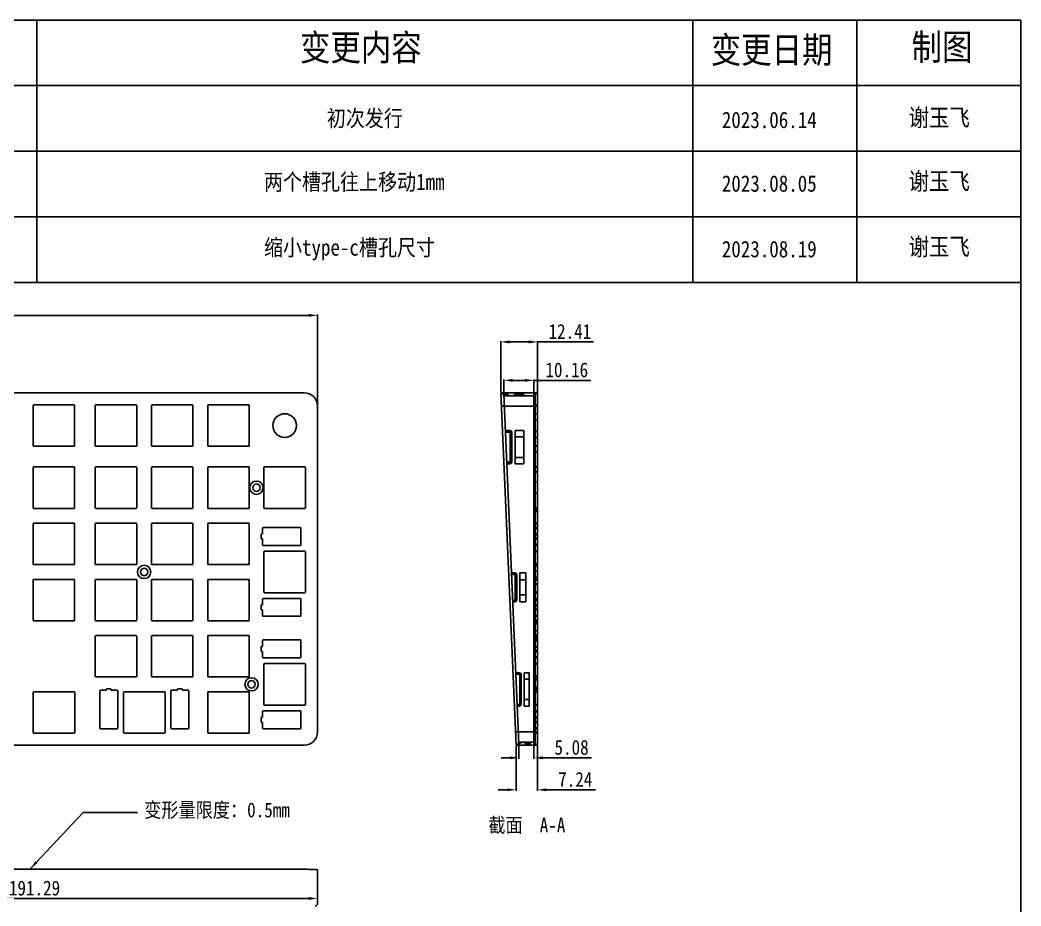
# Model space of a CAD drawing. Header units: millimetres. Extents: x 217 to 1040, y -1066 to -424.
# Drawn here: x 701.9 to 1040.2, y -761.1 to -461.5 of the extents above; entities that cross this region are included whole.
import ezdxf

# ---------------------------------------------------------------- set-up
doc = ezdxf.new("R2010")
doc.units = ezdxf.units.MM
doc.header["$PDMODE"] = 3
doc.header["$PDSIZE"] = 8
doc.layers.get('0').update_dxf_attribs({"linetype": 'CONTINUOUS'})
doc.layers.get('Defpoints').update_dxf_attribs({"linetype": 'CONTINUOUS'})
for name, color, linetype in [('产品图形', 7, 'CONTINUOUS'), ('图框', 7, 'CONTINUOUS'), ('标注尺寸', 2, 'CONTINUOUS')]:
    doc.layers.add(name, color=color, linetype=linetype)
doc.styles.get("Standard").update_dxf_attribs({"font": '', "width": 0.85, "height": 5})
doc.styles.get('Standard').set_extended_font_data('SimSun')
doc.dimstyles.get("Standard").update_dxf_attribs({"dimtxt": 5, "dimasz": 3, "dimexe": 0.3, "dimexo": 0.3, "dimgap": 1, "dimtad": 1, "dimzin": 1, "dimdsep": 46, "dimtxsty": 'Standard', "dimcen": 0.09, "dimclrd": 3, "dimclre": 3, "dimclrt": 3, "dimadec": 0, "dimazin": 2, "dimtp": 0.01, "dimtm": 0.01, "dimtfac": 1, "dimtofl": 0, "dimtmove": 0, "dimatfit": 3, "dimfxl": 0, "dimtolj": 1, "dimarcsym": 0})

# ---------------------------------------------------------------- blocks, each defined once
blk = doc.blocks.new('*D36')
at = {"layer": 'Defpoints', "color": 0}
for p in [(802.46, -561.35), (415.25, -592.02), (802.46, -592.02)]:
    blk.add_point(p, dxfattribs=at)
at = {"layer": '标注尺寸', "color": 3, "lineweight": -2}
for p, q in [((415.25, -591.72), (415.25, -561.05)), ((418.25, -561.35), (799.46, -561.35)), ((802.46, -591.72), (802.46, -561.05))]:
    blk.add_line(p, q, dxfattribs=at)
at = {"layer": '标注尺寸', "color": 3}
for points in [[(418.25, -560.85), (418.25, -561.85), (415.25, -561.35)], [(799.46, -560.85), (799.46, -561.85), (802.46, -561.35)]]:
    blk.add_solid(points, dxfattribs=at)
at = {"layer": '标注尺寸', "color": 3, "insert": (608.86, -556.34), "char_height": 5, "attachment_point": 5}
blk.add_mtext('\\A1;387.21{\\H0.7x;\\S+0.05^ -0.1;}', dxfattribs=at)
blk = doc.blocks.new('*D37')
at = {"layer": 'Defpoints', "color": 0}
for p in [(875.6, -583.32), (865.44, -588.52), (875.6, -588.52)]:
    blk.add_point(p, dxfattribs=at)
at = {"layer": '标注尺寸', "color": 3, "lineweight": -2}
for p, q in [((865.44, -588.22), (865.44, -583.02)), ((868.44, -583.32), (872.6, -583.32)), ((875.6, -588.22), (875.6, -583.02)), ((875.6, -583.32), (894.8, -583.32))]:
    blk.add_line(p, q, dxfattribs=at)
at = {"layer": '标注尺寸', "color": 3}
for points in [[(868.44, -582.82), (868.44, -583.82), (865.44, -583.32)], [(872.6, -582.82), (872.6, -583.82), (875.6, -583.32)]]:
    blk.add_solid(points, dxfattribs=at)
at = {"layer": '标注尺寸', "color": 3, "insert": (886.7, -579.82), "char_height": 5, "attachment_point": 5}
blk.add_mtext('\\A1;10.16', dxfattribs=at)
blk = doc.blocks.new('*D38')
at = {"layer": 'Defpoints', "color": 0}
for p in [(864.4, -570.33), (864.4, -587.52), (876.8, -588.32)]:
    blk.add_point(p, dxfattribs=at)
at = {"layer": '标注尺寸', "color": 3, "lineweight": -2}
for p, q in [((864.4, -587.22), (864.4, -570.03)), ((867.4, -570.33), (873.8, -570.33)), ((876.8, -588.02), (876.8, -570.03)), ((876.8, -570.33), (895.69, -570.33))]:
    blk.add_line(p, q, dxfattribs=at)
at = {"layer": '标注尺寸', "color": 3}
for points in [[(867.4, -569.83), (867.4, -570.83), (864.4, -570.33)], [(873.8, -569.83), (873.8, -570.83), (876.8, -570.33)]]:
    blk.add_solid(points, dxfattribs=at)
at = {"layer": '标注尺寸', "color": 3, "insert": (887.75, -566.83), "char_height": 5, "attachment_point": 5}
blk.add_mtext('\\A1;12.41', dxfattribs=at)
blk = doc.blocks.new('*D39')
at = {"layer": 'Defpoints', "color": 0}
for p in [(870.52, -705.72), (875.6, -705.72), (875.6, -710.96)]:
    blk.add_point(p, dxfattribs=at)
at = {"layer": '标注尺寸', "color": 3, "lineweight": -2}
for p, q in [((870.52, -706.02), (870.52, -711.26)), ((875.6, -706.02), (875.6, -711.26)), ((867.52, -710.96), (864.52, -710.96)), ((878.6, -710.96), (895.05, -710.96))]:
    blk.add_line(p, q, dxfattribs=at)
at = {"layer": '标注尺寸', "color": 3}
for points in [[(867.52, -710.46), (867.52, -711.46), (870.52, -710.96)], [(878.6, -710.46), (878.6, -711.46), (875.6, -710.96)]]:
    blk.add_solid(points, dxfattribs=at)
at = {"layer": '标注尺寸', "color": 3, "insert": (888.32, -707.46), "char_height": 5, "attachment_point": 5}
blk.add_mtext('\\A1;5.08', dxfattribs=at)
blk = doc.blocks.new('*D40')
at = {"layer": 'Defpoints', "color": 0}
for p in [(869.56, -706.72), (876.8, -705.92), (876.8, -721.77)]:
    blk.add_point(p, dxfattribs=at)
at = {"layer": '标注尺寸', "color": 3, "lineweight": -2}
for p, q in [((876.8, -706.22), (876.8, -722.07)), ((869.56, -707.02), (869.56, -722.07)), ((866.56, -721.77), (863.56, -721.77)), ((879.8, -721.77), (896.37, -721.77))]:
    blk.add_line(p, q, dxfattribs=at)
at = {"layer": '标注尺寸', "color": 3}
for points in [[(866.56, -721.27), (866.56, -722.27), (869.56, -721.77)], [(879.8, -721.27), (879.8, -722.27), (876.8, -721.77)]]:
    blk.add_solid(points, dxfattribs=at)
at = {"layer": '标注尺寸', "color": 3, "insert": (889.58, -718.27), "char_height": 5, "attachment_point": 5}
blk.add_mtext('\\A1;7.24', dxfattribs=at)
blk = doc.blocks.new('*D84')
at = {"layer": 'Defpoints', "color": 0}
for p in [(611.17, -755.79), (802.46, -754.56), (802.46, -758.53)]:
    blk.add_point(p, dxfattribs=at)
at = {"layer": '标注尺寸', "color": 3, "lineweight": -2}
for p, q in [((611.17, -756.09), (611.17, -758.83)), ((802.46, -754.86), (802.46, -758.83)), ((614.17, -758.53), (799.46, -758.53))]:
    blk.add_line(p, q, dxfattribs=at)
at = {"layer": '标注尺寸', "color": 3}
for points in [[(614.17, -758.03), (614.17, -759.03), (611.17, -758.53)], [(799.46, -758.03), (799.46, -759.03), (802.46, -758.53)]]:
    blk.add_solid(points, dxfattribs=at)
at = {"layer": '标注尺寸', "color": 3, "insert": (706.82, -755.03), "char_height": 5, "attachment_point": 5}
blk.add_mtext('\\A1;191.29', dxfattribs=at)

msp = doc.modelspace()

# ---------------------------------------------------------------- hatches: boundary and pattern name
at = {"linetype": 'Continuous'}
h = msp.add_hatch(dxfattribs=at)
h.set_pattern_fill('XSEC0001', color=2, scale=7.132961, angle=45, style=0, pattern_type=0)
h.set_pattern_definition([(45, (121.258, -1100.338), (-5.043765, 5.043765), [])])
edge = h.paths.add_edge_path()
edge.add_line((876.803, -705.918), (876.803, -702.619))
edge.add_arc((876.003, -705.918), 0.8, 270, 360)
edge.add_line((869.562, -706.718), (876.003, -706.718))
edge.add_line((869.545, -706.318), (869.562, -706.718))
edge.add_line((870.546, -706.318), (869.545, -706.318))
edge.add_line((870.52, -705.718), (870.546, -706.318))
edge.add_line((870.52, -705.718), (875.603, -705.718))
edge.add_line((875.603, -705.718), (875.603, -702.619))
edge.add_line((875.603, -702.619), (876.803, -702.619))
edge = h.paths.add_edge_path()
edge.add_line((876.803, -688.619), (876.803, -683.618))
edge.add_line((875.603, -688.619), (876.803, -688.619))
edge.add_line((875.603, -688.619), (875.603, -683.618))
edge.add_line((875.603, -683.618), (876.803, -683.618))
edge = h.paths.add_edge_path()
edge.add_line((876.803, -669.618), (876.803, -645.566))
edge.add_line((875.603, -669.618), (876.803, -669.618))
edge.add_line((875.603, -669.618), (875.603, -645.566))
edge.add_line((875.603, -645.566), (876.803, -645.566))
edge = h.paths.add_edge_path()
edge.add_line((876.803, -631.671), (876.803, -626.618))
edge.add_line((875.603, -631.671), (876.803, -631.671))
edge.add_line((875.603, -631.671), (875.603, -626.618))
edge.add_line((875.603, -626.618), (876.803, -626.618))
edge = h.paths.add_edge_path()
edge.add_line((876.803, -612.618), (876.803, -605.618))
edge.add_line((875.603, -612.618), (876.803, -612.618))
edge.add_line((875.603, -612.618), (875.603, -605.618))
edge.add_line((875.603, -605.618), (876.803, -605.618))
edge = h.paths.add_edge_path()
edge.add_line((876.803, -591.618), (876.803, -588.318))
edge.add_line((875.603, -591.618), (876.803, -591.618))
edge.add_line((875.603, -591.618), (875.603, -588.518))
edge.add_line((865.441, -588.518), (875.603, -588.518))
edge.add_line((865.415, -587.918), (865.441, -588.518))
edge.add_line((865.415, -587.918), (864.414, -587.918))
edge.add_line((864.396, -587.518), (864.414, -587.918))
edge.add_line((864.396, -587.518), (876.003, -587.518))
edge.add_arc((876.003, -588.318), 0.8, 0, 90)

# ---------------------------------------------------------------- linework, layer by layer
at = {"color": 7, "linetype": 'Continuous'}
for p, q in [((797.964, -587.518), (419.753, -587.518)), ((864.396, -587.518), (869.562, -706.718)), ((864.396, -587.518), (876.003, -587.518)), ((865.415, -587.918), (864.414, -587.918)), ((865.415, -587.918), (870.546, -706.318)), ((866.794, -588.018), (865.419, -588.018)), ((865.441, -588.518), (875.603, -588.518)), ((866.587, -588.518), (866.794, -588.018)), ((867.294, -588.518), (866.794, -588.018)), ((869.018, -588.018), (869.018, -588.518)), ((871.927, -588.018), (869.018, -588.018)), ((871.023, -588.518), (871.023, -587.518)), ((871.927, -588.018), (871.927, -588.518)), ((872.023, -588.518), (872.023, -587.518)), ((875.603, -588.518), (875.603, -705.718)), ((876.003, -587.518), (876.003, -706.718)), ((876.803, -588.318), (876.803, -705.918)), ((706.358, -591.818), (706.358, -605.418)), ((720.158, -591.618), (706.558, -591.618)), ((720.358, -605.418), (720.358, -591.818)), ((727.358, -591.818), (727.358, -605.418)), ((741.158, -591.618), (727.558, -591.618)), ((741.358, -605.418), (741.358, -591.818)), ((746.358, -591.818), (746.358, -605.418)), ((760.158, -591.618), (746.558, -591.618)), ((760.358, -605.418), (760.358, -591.818)), ((765.358, -591.818), (765.358, -605.418)), ((779.158, -591.618), (765.558, -591.618)), ((779.358, -605.418), (779.358, -591.818)), ((876.803, -591.618), (875.603, -591.618)), ((876.803, -591.818), (875.603, -591.818)), ((802.464, -592.018), (802.464, -702.218)), ((864.591, -592.018), (876.803, -592.018)), ((875.603, -594.618), (876.803, -594.618)), ((875.603, -597.405), (875.803, -597.405)), ((875.803, -597.405), (876.803, -596.405)), ((875.803, -599.905), (875.803, -597.405)), ((865.951, -600.291), (867.387, -600.291)), ((868.094, -600.791), (865.972, -600.791)), ((867.594, -600.791), (867.594, -611.046)), ((868.094, -600.791), (868.094, -611.046)), ((869.289, -600.291), (869.289, -611.546)), ((869.289, -600.291), (872.198, -600.291)), ((872.198, -600.291), (872.198, -611.546)), ((875.603, -599.905), (875.803, -599.905)), ((875.803, -599.905), (876.803, -600.905)), ((872.198, -602.47), (869.289, -602.47)), ((875.603, -602.618), (876.803, -602.618)), ((876.803, -605.418), (875.603, -605.418)), ((706.558, -605.618), (720.158, -605.618)), ((727.558, -605.618), (741.158, -605.618)), ((746.558, -605.618), (760.158, -605.618)), ((765.558, -605.618), (779.158, -605.618)), ((876.803, -605.618), (875.603, -605.618)), ((866.417, -611.046), (868.094, -611.046)), ((867.387, -611.546), (866.439, -611.546)), ((869.289, -609.367), (872.198, -609.367)), ((872.198, -611.546), (869.289, -611.546)), ((706.358, -612.818), (706.358, -626.418)), ((720.158, -612.618), (706.558, -612.618)), ((720.358, -626.418), (720.358, -612.818)), ((727.358, -626.418), (727.358, -612.818)), ((727.558, -612.618), (741.158, -612.618)), ((741.358, -612.818), (741.358, -626.418)), ((746.358, -626.418), (746.358, -612.818)), ((746.558, -612.618), (760.158, -612.618)), ((760.358, -612.818), (760.358, -626.418)), ((765.358, -626.418), (765.358, -612.818)), ((765.558, -612.618), (779.158, -612.618)), ((779.358, -612.818), (779.358, -626.418)), ((784.358, -626.418), (784.358, -612.818)), ((784.558, -612.618), (798.158, -612.618)), ((798.358, -612.818), (798.358, -626.418)), ((876.803, -612.618), (875.603, -612.618)), ((876.803, -612.818), (875.603, -612.818)), ((876.803, -614.118), (875.603, -614.118)), ((876.803, -614.368), (875.603, -614.368)), ((875.603, -618.368), (875.803, -618.368)), ((875.803, -618.368), (876.803, -617.368)), ((875.803, -620.868), (875.803, -618.368)), ((875.603, -620.868), (875.803, -620.868)), ((875.803, -620.868), (876.803, -621.868)), ((706.558, -626.618), (720.158, -626.618)), ((741.158, -626.618), (727.558, -626.618)), ((760.158, -626.618), (746.558, -626.618)), ((779.158, -626.618), (765.558, -626.618)), ((798.158, -626.618), (784.558, -626.618)), ((876.803, -626.418), (875.603, -626.418)), ((876.803, -626.618), (875.603, -626.618)), ((876.803, -626.868), (875.603, -626.868)), ((876.803, -627.118), (875.603, -627.118)), ((876.803, -627.368), (875.603, -627.368)), ((876.803, -627.618), (875.603, -627.618)), ((706.358, -631.818), (706.358, -645.418)), ((720.158, -631.618), (706.558, -631.618)), ((720.358, -645.418), (720.358, -631.818)), ((727.358, -645.418), (727.358, -631.818)), ((727.558, -631.618), (741.158, -631.618)), ((741.358, -631.818), (741.358, -645.418)), ((746.358, -645.418), (746.358, -631.818)), ((746.558, -631.618), (760.158, -631.618)), ((760.358, -631.818), (760.358, -645.418)), ((765.358, -645.418), (765.358, -631.818)), ((765.558, -631.618), (779.158, -631.618)), ((779.358, -631.818), (779.358, -645.418)), ((876.803, -631.618), (875.603, -631.618)), ((875.603, -631.671), (876.803, -631.671)), ((876.803, -631.818), (875.603, -631.818)), ((783.358, -636.718), (783.358, -635.518)), ((783.608, -635.268), (783.858, -635.268)), ((783.858, -635.268), (783.858, -633.368)), ((784.108, -633.118), (796.608, -633.118)), ((796.858, -633.368), (796.858, -638.868)), ((876.803, -633.118), (875.603, -633.118)), ((876.803, -633.368), (875.603, -633.368)), ((876.803, -635.268), (875.603, -635.268)), ((875.603, -635.518), (876.803, -635.518)), ((783.858, -636.968), (783.608, -636.968)), ((783.858, -638.868), (783.858, -636.968)), ((796.608, -639.118), (784.108, -639.118)), ((876.803, -636.718), (875.603, -636.718)), ((876.803, -636.968), (875.603, -636.968)), ((876.803, -638.868), (875.603, -638.868)), ((876.803, -639.118), (875.603, -639.118)), ((784.358, -654.918), (784.358, -641.318)), ((784.558, -641.118), (798.158, -641.118)), ((798.358, -641.318), (798.358, -654.918)), ((876.803, -641.118), (875.603, -641.118)), ((876.803, -641.318), (875.603, -641.318)), ((706.558, -645.618), (720.158, -645.618)), ((741.158, -645.618), (727.558, -645.618)), ((760.158, -645.618), (746.558, -645.618)), ((779.158, -645.618), (765.558, -645.618)), ((876.803, -645.418), (875.603, -645.418)), ((875.603, -645.566), (876.803, -645.566)), ((876.803, -645.618), (875.603, -645.618)), ((875.803, -646.868), (876.803, -645.868)), ((868.038, -648.442), (869.095, -648.442)), ((869.802, -648.942), (868.059, -648.942)), ((869.302, -648.942), (869.302, -657.694)), ((869.802, -648.942), (869.802, -657.694)), ((870.802, -648.442), (870.802, -658.194)), ((870.802, -648.442), (872.802, -648.442)), ((872.802, -648.442), (872.802, -658.194)), ((875.603, -646.868), (875.803, -646.868)), ((875.603, -649.368), (875.803, -649.368)), ((875.803, -649.368), (875.803, -646.868)), ((875.803, -649.368), (876.803, -650.368)), ((706.358, -650.818), (706.358, -664.418)), ((720.158, -650.618), (706.558, -650.618)), ((720.358, -664.418), (720.358, -650.818)), ((727.358, -664.418), (727.358, -650.818)), ((727.558, -650.618), (741.158, -650.618)), ((741.358, -650.818), (741.358, -664.418)), ((746.358, -664.418), (746.358, -650.818)), ((746.558, -650.618), (760.158, -650.618)), ((760.358, -650.818), (760.358, -664.418)), ((765.358, -664.418), (765.358, -650.818)), ((765.558, -650.618), (779.158, -650.618)), ((779.358, -650.818), (779.358, -664.418)), ((872.802, -650.818), (870.802, -650.818)), ((876.803, -650.618), (875.603, -650.618)), ((876.803, -650.818), (875.603, -650.818)), ((876.803, -650.868), (875.603, -650.868)), ((876.803, -652.118), (875.603, -652.118)), ((876.803, -652.368), (875.603, -652.368)), ((798.158, -655.118), (784.558, -655.118)), ((870.802, -655.818), (872.802, -655.818)), ((876.803, -654.918), (875.603, -654.918)), ((876.803, -655.118), (875.603, -655.118)), ((783.358, -660.718), (783.358, -659.518)), ((783.608, -659.268), (783.858, -659.268)), ((783.858, -659.268), (783.858, -657.368)), ((784.108, -657.118), (796.608, -657.118)), ((796.858, -657.368), (796.858, -662.868)), ((868.439, -657.694), (869.802, -657.694)), ((869.095, -658.194), (868.46, -658.194)), ((872.802, -658.194), (870.802, -658.194)), ((876.803, -657.118), (875.603, -657.118)), ((876.803, -657.368), (875.603, -657.368)), ((876.803, -659.268), (875.603, -659.268)), ((875.603, -659.518), (876.803, -659.518)), ((783.858, -660.968), (783.608, -660.968)), ((783.858, -662.868), (783.858, -660.968)), ((876.803, -660.718), (875.603, -660.718)), ((876.803, -660.968), (875.603, -660.968)), ((876.803, -662.868), (875.603, -662.868)), ((706.558, -664.618), (720.158, -664.618)), ((741.158, -664.618), (727.558, -664.618)), ((760.158, -664.618), (746.558, -664.618)), ((779.158, -664.618), (765.558, -664.618)), ((796.608, -663.118), (784.108, -663.118)), ((876.803, -663.118), (875.603, -663.118)), ((876.803, -664.368), (875.603, -664.368)), ((876.803, -664.418), (875.603, -664.418)), ((876.803, -664.618), (875.603, -664.618)), ((876.803, -664.868), (875.603, -664.868)), ((876.803, -665.118), (875.603, -665.118)), ((876.803, -665.368), (875.603, -665.368)), ((876.803, -665.618), (875.603, -665.618)), ((727.558, -669.618), (741.158, -669.618)), ((746.558, -669.618), (760.158, -669.618)), ((765.558, -669.618), (779.158, -669.618)), ((876.803, -669.369), (875.603, -669.369)), ((876.803, -669.569), (875.603, -669.569)), ((876.803, -669.619), (875.603, -669.619)), ((727.358, -683.418), (727.358, -669.818)), ((741.358, -669.818), (741.358, -683.418)), ((746.358, -683.418), (746.358, -669.818)), ((760.358, -669.818), (760.358, -683.418)), ((765.358, -683.418), (765.358, -669.818)), ((779.358, -669.818), (779.358, -683.418)), ((783.858, -673.268), (783.858, -671.368)), ((784.108, -671.118), (796.608, -671.118)), ((796.858, -671.368), (796.858, -676.868)), ((876.803, -669.819), (875.603, -669.819)), ((876.803, -670.419), (875.603, -670.419)), ((876.803, -670.619), (875.603, -670.619)), ((876.803, -670.819), (875.603, -670.819)), ((876.803, -671.118), (875.603, -671.118)), ((876.803, -671.368), (875.603, -671.368)), ((783.358, -674.718), (783.358, -673.518)), ((783.608, -673.268), (783.858, -673.268)), ((783.858, -674.968), (783.608, -674.968)), ((783.858, -676.868), (783.858, -674.968)), ((876.803, -673.268), (875.603, -673.268)), ((875.603, -673.518), (876.803, -673.518)), ((876.803, -674.718), (875.603, -674.718)), ((876.803, -674.968), (875.603, -674.968)), ((796.608, -677.118), (784.108, -677.118)), ((784.358, -692.918), (784.358, -679.318)), ((784.558, -679.118), (798.158, -679.118)), ((798.358, -679.318), (798.358, -692.918)), ((876.803, -676.868), (875.603, -676.868)), ((876.803, -677.118), (875.603, -677.118)), ((876.803, -679.118), (875.603, -679.118)), ((876.803, -679.318), (875.603, -679.318)), ((869.5, -682.191), (870.596, -682.191)), ((871.303, -682.691), (869.522, -682.691)), ((870.803, -682.691), (870.803, -692.946)), ((871.303, -682.691), (871.303, -692.946)), ((872.303, -682.191), (874.003, -682.191)), ((872.303, -682.191), (872.303, -693.446)), ((874.003, -693.446), (874.003, -682.191)), ((875.803, -683.888), (876.803, -682.888)), ((741.158, -683.618), (727.558, -683.618)), ((760.158, -683.618), (746.558, -683.618)), ((779.158, -683.618), (765.558, -683.618)), ((874.003, -684.37), (872.303, -684.37)), ((876.803, -683.419), (875.603, -683.419)), ((876.803, -683.619), (875.603, -683.619)), ((875.603, -683.888), (875.803, -683.888)), ((876.803, -684.419), (875.603, -684.419)), ((876.803, -684.619), (875.603, -684.619)), ((875.603, -684.868), (875.803, -684.868)), ((875.603, -686.388), (875.803, -686.388)), ((875.803, -684.868), (876.803, -683.868)), ((875.803, -687.368), (875.803, -683.888)), ((875.803, -686.388), (876.803, -687.388)), ((706.408, -688.819), (706.408, -702.419)), ((720.208, -688.619), (706.608, -688.619)), ((720.408, -702.419), (720.408, -688.819)), ((728.919, -700.869), (728.919, -688.369)), ((729.169, -688.119), (731.069, -688.119)), ((731.069, -688.119), (731.069, -687.869)), ((731.319, -687.619), (732.519, -687.619)), ((732.769, -687.869), (732.769, -688.119)), ((732.769, -688.119), (734.669, -688.119)), ((734.919, -688.369), (734.919, -700.869)), ((736.919, -702.419), (736.919, -688.819)), ((737.119, -688.619), (750.719, -688.619)), ((750.919, -688.819), (750.919, -702.419)), ((752.919, -700.869), (752.919, -688.369)), ((753.169, -688.119), (755.069, -688.119)), ((755.069, -688.119), (755.069, -687.869)), ((755.319, -687.619), (756.519, -687.619)), ((756.769, -687.869), (756.769, -688.119)), ((756.769, -688.119), (758.669, -688.119)), ((758.919, -688.369), (758.919, -700.869)), ((765.358, -702.418), (765.358, -688.818)), ((765.558, -688.618), (779.158, -688.618)), ((779.358, -688.818), (779.358, -702.418)), ((875.603, -687.368), (875.803, -687.368)), ((875.603, -687.619), (876.803, -687.619)), ((875.603, -687.869), (876.803, -687.869)), ((875.603, -688.119), (876.803, -688.119)), ((875.603, -688.369), (876.803, -688.369)), ((876.803, -688.619), (875.603, -688.619)), ((876.803, -688.819), (875.603, -688.819)), ((875.803, -687.368), (876.803, -688.368)), ((798.158, -693.118), (784.558, -693.118)), ((869.966, -692.946), (871.303, -692.946)), ((870.596, -693.446), (869.988, -693.446)), ((872.303, -691.267), (874.003, -691.267)), ((874.003, -693.446), (872.303, -693.446)), ((876.803, -692.918), (875.603, -692.918)), ((876.803, -693.118), (875.603, -693.118)), ((783.858, -697.268), (783.858, -695.368)), ((784.108, -695.118), (796.608, -695.118)), ((796.858, -695.368), (796.858, -700.868)), ((876.803, -695.118), (875.603, -695.118)), ((876.803, -695.368), (875.603, -695.368)), ((783.358, -698.718), (783.358, -697.518)), ((783.608, -697.268), (783.858, -697.268)), ((783.858, -698.968), (783.608, -698.968)), ((783.858, -700.868), (783.858, -698.968)), ((876.803, -697.268), (875.603, -697.268)), ((875.603, -697.518), (876.803, -697.518)), ((876.803, -698.718), (875.603, -698.718)), ((876.803, -698.968), (875.603, -698.968)), ((706.608, -702.619), (720.208, -702.619)), ((734.669, -701.119), (729.169, -701.119)), ((750.719, -702.619), (737.119, -702.619)), ((758.669, -701.119), (753.169, -701.119)), ((779.158, -702.618), (765.558, -702.618)), ((796.608, -701.118), (784.108, -701.118)), ((869.367, -702.218), (876.803, -702.218)), ((875.603, -700.869), (876.803, -700.869)), ((875.603, -701.119), (876.803, -701.119)), ((876.803, -702.419), (875.603, -702.419)), ((876.803, -702.619), (875.603, -702.619)), ((797.964, -706.718), (419.753, -706.718)), ((870.546, -706.318), (869.545, -706.318)), ((869.562, -706.718), (876.003, -706.718)), ((870.52, -705.718), (875.603, -705.718)), ((870.538, -706.148), (871.966, -705.717)), ((871.961, -705.718), (871.964, -705.718)), ((872.603, -705.718), (872.603, -706.218)), ((874.303, -706.218), (872.603, -706.218)), ((874.303, -705.718), (874.303, -706.218)), ((797.965, -748.659), (419.752, -748.659)), ((802.464, -748.854), (802.464, -760.266))]:
    msp.add_line(p, q, dxfattribs=at)
msp.add_lwpolyline([(871.509, -705.718), (871.5, -705.718), (871.489, -705.718), (871.477, -705.718), (871.466, -705.718), (871.455, -705.718), (871.442, -705.717), (871.43, -705.717), (871.417, -705.716), (871.403, -705.715)], dxfattribs=at)
for centre, radius in [((791.358, -598.618), 4), ((781.813, -619.618), 2.25), ((781.813, -619.618), 1.25), ((743.858, -648.118), 2.25), ((743.858, -648.118), 1.25), ((780.158, -686.118), 2.25), ((780.158, -686.118), 1.25)]:
    msp.add_circle(centre, radius, dxfattribs=at)
for centre, radius, start, end in [((797.964, -592.018), 4.5, 0, 90), ((876.003, -588.318), 0.8, 0, 90), ((706.558, -591.818), 0.2, 90, 180), ((720.158, -591.818), 0.2, 0, 90), ((727.558, -591.818), 0.2, 90, 180), ((741.158, -591.818), 0.2, 0, 90), ((746.558, -591.818), 0.2, 90, 180), ((760.158, -591.818), 0.2, 0, 90), ((765.558, -591.818), 0.2, 90, 180), ((779.158, -591.818), 0.2, 0, 90), ((706.558, -605.418), 0.2, 180, 270), ((720.158, -605.418), 0.2, 270, 0), ((727.558, -605.418), 0.2, 180, 270), ((741.158, -605.418), 0.2, 270, 0), ((746.558, -605.418), 0.2, 180, 270), ((760.158, -605.418), 0.2, 270, 0), ((765.558, -605.418), 0.2, 180, 270), ((779.158, -605.418), 0.2, 270, 0), ((706.558, -612.818), 0.2, 90, 180), ((720.158, -612.818), 0.2, 0, 90), ((727.558, -612.818), 0.2, 90, 180), ((741.158, -612.818), 0.2, 0, 90), ((746.558, -612.818), 0.2, 90, 180), ((760.158, -612.818), 0.2, 0, 90), ((765.558, -612.818), 0.2, 90, 180), ((779.158, -612.818), 0.2, 0, 90), ((784.558, -612.818), 0.2, 90, 180), ((798.158, -612.818), 0.2, 0, 90), ((706.558, -626.418), 0.2, 180, 270), ((720.158, -626.418), 0.2, 270, 0), ((727.558, -626.418), 0.2, 180, 270), ((741.158, -626.418), 0.2, 270, 0), ((746.558, -626.418), 0.2, 180, 270), ((760.158, -626.418), 0.2, 270, 0), ((765.558, -626.418), 0.2, 180, 270), ((779.158, -626.418), 0.2, 270, 0), ((784.558, -626.418), 0.2, 180, 270), ((798.158, -626.418), 0.2, 270, 0), ((706.558, -631.818), 0.2, 90, 180), ((720.158, -631.818), 0.2, 0, 90), ((727.558, -631.818), 0.2, 90, 180), ((741.158, -631.818), 0.2, 0, 90), ((746.558, -631.818), 0.2, 90, 180), ((760.158, -631.818), 0.2, 0, 90), ((765.558, -631.818), 0.2, 90, 180), ((779.158, -631.818), 0.2, 0, 90), ((783.608, -635.518), 0.25, 90, 180), ((784.108, -633.368), 0.25, 90, 180), ((796.608, -633.368), 0.25, 0, 90), ((783.608, -636.718), 0.25, 180, 270), ((784.108, -638.868), 0.25, 180, 270), ((796.608, -638.868), 0.25, 270, 0), ((784.558, -641.318), 0.2, 90, 180), ((798.158, -641.318), 0.2, 0, 90), ((706.558, -645.418), 0.2, 180, 270), ((720.158, -645.418), 0.2, 270, 0), ((727.558, -645.418), 0.2, 180, 270), ((741.158, -645.418), 0.2, 270, 0), ((746.558, -645.418), 0.2, 180, 270), ((760.158, -645.418), 0.2, 270, 0), ((765.558, -645.418), 0.2, 180, 270), ((779.158, -645.418), 0.2, 270, 0), ((706.558, -650.818), 0.2, 90, 180), ((720.158, -650.818), 0.2, 0, 90), ((727.558, -650.818), 0.2, 90, 180), ((741.158, -650.818), 0.2, 0, 90), ((746.558, -650.818), 0.2, 90, 180), ((760.158, -650.818), 0.2, 0, 90), ((765.558, -650.818), 0.2, 90, 180), ((779.158, -650.818), 0.2, 0, 90), ((784.558, -654.918), 0.2, 180, 270), ((798.158, -654.918), 0.2, 270, 0), ((783.608, -659.518), 0.25, 90, 180), ((784.108, -657.368), 0.25, 90, 180), ((796.608, -657.368), 0.25, 0, 90), ((783.608, -660.718), 0.25, 180, 270), ((784.108, -662.868), 0.25, 180, 270), ((796.608, -662.868), 0.25, 270, 0), ((706.558, -664.418), 0.2, 180, 270), ((720.158, -664.418), 0.2, 270, 0), ((727.558, -664.418), 0.2, 180, 270), ((741.158, -664.418), 0.2, 270, 0), ((746.558, -664.418), 0.2, 180, 270), ((760.158, -664.418), 0.2, 270, 0), ((765.558, -664.418), 0.2, 180, 270), ((779.158, -664.418), 0.2, 270, 0), ((727.558, -669.818), 0.2, 90, 180), ((741.158, -669.818), 0.2, 0, 90), ((746.558, -669.818), 0.2, 90, 180), ((760.158, -669.818), 0.2, 0, 90), ((765.558, -669.818), 0.2, 90, 180), ((779.158, -669.818), 0.2, 0, 90), ((784.108, -671.368), 0.25, 90, 180), ((796.608, -671.368), 0.25, 0, 90), ((783.608, -673.518), 0.25, 90, 180), ((783.608, -674.718), 0.25, 180, 270), ((784.108, -676.868), 0.25, 180, 270), ((784.558, -679.318), 0.2, 90, 180), ((796.608, -676.868), 0.25, 270, 0), ((798.158, -679.318), 0.2, 0, 90), ((727.558, -683.418), 0.2, 180, 270), ((741.158, -683.418), 0.2, 270, 0), ((746.558, -683.418), 0.2, 180, 270), ((760.158, -683.418), 0.2, 270, 0), ((765.558, -683.418), 0.2, 180, 270), ((779.158, -683.418), 0.2, 270, 0), ((706.608, -688.819), 0.2, 90, 180), ((720.208, -688.819), 0.2, 0, 90), ((729.169, -688.369), 0.25, 90, 180), ((731.319, -687.869), 0.25, 90, 180), ((732.519, -687.869), 0.25, 0, 90), ((734.669, -688.369), 0.25, 0, 90), ((737.119, -688.819), 0.2, 90, 180), ((750.719, -688.819), 0.2, 0, 90), ((753.169, -688.369), 0.25, 90, 180), ((755.319, -687.869), 0.25, 90, 180), ((756.519, -687.869), 0.25, 0, 90), ((758.669, -688.369), 0.25, 0, 90), ((765.558, -688.818), 0.2, 90, 180), ((779.158, -688.818), 0.2, 0, 90), ((784.558, -692.918), 0.2, 180, 270), ((798.158, -692.918), 0.2, 270, 0), ((784.108, -695.368), 0.25, 90, 180), ((796.608, -695.368), 0.25, 0, 90), ((783.608, -697.518), 0.25, 90, 180), ((783.608, -698.718), 0.25, 180, 270), ((706.608, -702.419), 0.2, 180, 270), ((720.208, -702.419), 0.2, 270, 0), ((729.169, -700.869), 0.25, 180, 270), ((734.669, -700.869), 0.25, 270, 0), ((737.119, -702.419), 0.2, 180, 270), ((750.719, -702.419), 0.2, 270, 0), ((753.169, -700.869), 0.25, 180, 270), ((758.669, -700.869), 0.25, 270, 0), ((765.558, -702.418), 0.2, 180, 270), ((779.158, -702.418), 0.2, 270, 0), ((784.108, -700.868), 0.25, 180, 270), ((796.608, -700.868), 0.25, 270, 0), ((797.964, -702.218), 4.5, 270, 0), ((876.003, -705.918), 0.8, 270, 0), ((801.664, -760.266), 0.8, 270, 0)]:
    msp.add_arc(centre, radius, start, end, dxfattribs=at)
for centre, major_axis, start_param, end_param in [((867.387, -600.791), (-0.707, 0), 3.1415927, 4.712389), ((867.387, -611.046), (0.707, 0), -1.5707963, 0), ((869.095, -648.942), (-0.707, 0), 3.1415927, 4.712389), ((869.095, -657.694), (0.707, 0), -1.5707963, 0), ((870.596, -682.691), (-0.707, 0), 3.1415927, 4.712389), ((870.596, -692.946), (0.707, 0), -1.5707963, 0)]:
    msp.add_ellipse(centre, major_axis=major_axis, ratio=0.7071068, start_param=start_param, end_param=end_param, dxfattribs=at)
for points, knots in [([(867.387, -600.291), (867.429, -600.291), (867.524, -600.379), (867.577, -600.56), (867.594, -600.709), (867.594, -600.791)], [0, 0, 0, 0, 0.2238265, 0.5747435, 1, 1, 1, 1]), ([(867.387, -611.546), (867.429, -611.546), (867.524, -611.458), (867.577, -611.277), (867.594, -611.128), (867.594, -611.046)], [0, 0, 0, 0, 0.2238265, 0.5747435, 1, 1, 1, 1]), ([(869.095, -648.442), (869.138, -648.442), (869.232, -648.531), (869.285, -648.712), (869.302, -648.861), (869.302, -648.942)], [0, 0, 0, 0, 0.2238265, 0.5747435, 1, 1, 1, 1]), ([(869.095, -658.194), (869.138, -658.194), (869.232, -658.106), (869.285, -657.925), (869.302, -657.776), (869.302, -657.694)], [0, 0, 0, 0, 0.2238265, 0.5747435, 1, 1, 1, 1]), ([(870.596, -682.191), (870.638, -682.191), (870.733, -682.279), (870.786, -682.46), (870.803, -682.609), (870.803, -682.691)], [0, 0, 0, 0, 0.2238265, 0.5747435, 1, 1, 1, 1]), ([(870.596, -693.446), (870.638, -693.446), (870.733, -693.358), (870.786, -693.177), (870.803, -693.028), (870.803, -692.946)], [0, 0, 0, 0, 0.2238265, 0.5747435, 1, 1, 1, 1]), ([(871.961, -705.718), (871.892, -705.739), (871.608, -705.802), (871.306, -705.777), (871.095, -705.718)], [0, 0, 0, 0, 0.2464934, 1, 1, 1, 1]), ([(871.961, -705.718), (871.892, -705.739), (871.608, -705.802), (871.306, -705.777), (871.095, -705.718)], [0, 0, 0, 0, 0.2464934, 1, 1, 1, 1]), ([(871.961, -705.718), (871.892, -705.739), (871.608, -705.802), (871.306, -705.777), (871.095, -705.718)], [0, 0, 0, 0, 0.2464934, 1, 1, 1, 1]), ([(801.859, -748.756), (801.311, -748.715), (800.013, -748.674), (798.714, -748.659), (797.965, -748.659)], [0, 0, 0, 0, 0.4229065, 1, 1, 1, 1]), ([(802.464, -748.854), (802.464, -748.839), (802.392, -748.82), (802.293, -748.798), (802.094, -748.776), (801.946, -748.763), (801.859, -748.756)], [0, 0, 0, 0, 0.0749039, 0.2654131, 0.5751945, 1, 1, 1, 1])]:
    msp.add_open_spline(points, degree=3, knots=knots, dxfattribs=at)
at = {"layer": '图框'}
for p, q in [((1040.194, -461.576), (216.91, -461.576)), ((707.555, -461.479), (707.555, -550.191)), ((929.315, -461.479), (929.315, -550.191)), ((984.755, -461.479), (984.755, -550.191)), ((1040.194, -1065.876), (1040.194, -461.576)), ((665.975, -483.655), (1040.194, -483.655)), ((665.975, -505.831), (1040.194, -505.831)), ((665.975, -528.011), (1040.194, -528.011)), ((665.975, -550.191), (1040.194, -550.191))]:
    msp.add_line(p, q, dxfattribs=at)

# ---------------------------------------------------------------- texts
at = {"color": 2, "linetype": 'Continuous', "char_height": 5, "width": 187.425, "attachment_point": 3, "line_spacing_factor": 0.9}
for s, insert in [('变形量限度：0.5mm', (793.124, -726.089)), ('截面  A-A', (886.229, -731.213))]:
    msp.add_mtext(s, dxfattribs=dict(at, insert=insert))
at = {"layer": '产品图形', "attachment_point": 1}
for s, insert, char_height, width in [('初次发行', (805.589, -491.925), 5.544, 27.489), ('2023.06.14', (939.101, -492.485), 5.544, 30.1054), ('谢玉飞', (1002.237, -491.492), 5.94, 33.76288), ('两个槽孔往上移动1mm', (784.358, -513.436), 5.544, 69.78219), ('2023.08.05', (939.101, -513.996), 5.544, 30.1054), ('谢玉飞', (1002.237, -513.002), 5.94, 33.76288), ('谢玉飞', (1002.237, -535.182), 5.94, 33.76288), ('缩小type-c槽孔尺寸', (784.358, -535.616), 5.544, 69.78219), ('2023.08.19', (939.101, -536.176), 5.544, 30.1054)]:
    msp.add_mtext(s, dxfattribs=dict(at, insert=insert, char_height=char_height, width=width))
at = {"layer": '图框', "char_height": 8.8704, "attachment_point": 1}
for s, insert, width in [('{\\fSimSun|b0|i0|c134|p2;变更内容}', (796.528, -466.347), 51.64462), ('变更日期', (935.344, -467.141), 44.91709), ('制图', (1003.225, -466.178), 33.62712)]:
    msp.add_mtext(s, dxfattribs=dict(at, insert=insert, width=width))

# ---------------------------------------------------------------- dimensions: what is measured, and where the dimension line sits
at = {"layer": '标注尺寸', "color": 1}
dim = msp.add_linear_dim(base=(802.464, -561.349), p1=(415.253, -592.018), p2=(802.464, -592.018), text='<>{\\H0.7x;\\S+0.05^ -0.1;}', dimstyle='Standard', dxfattribs=at)
dim.commit()
dim.dimension.update_dxf_attribs({"geometry": '*D36', "text_midpoint": (608.858, -561.349), "dimtype": 160})
for base, p1, p2, picture, middle in [((864.396, -570.331), (876.803, -588.318), (864.396, -587.518), '*D38', (887.748, -570.331)), ((802.464, -758.525), (611.173, -755.786), (802.464, -754.56), '*D84', (706.818, -758.525))]:
    dim = msp.add_linear_dim(base=base, p1=p1, p2=p2, dimstyle='Standard', dxfattribs=at)
    dim.commit()
    dim.dimension.update_dxf_attribs({"geometry": picture, "text_midpoint": middle, "dimtype": 160})
for base, p1, p2, picture, middle in [((875.603, -583.32), (865.441, -588.518), (875.603, -588.518), '*D37', (886.702, -579.82)), ((876.803, -721.769), (869.562, -706.718), (876.803, -705.918), '*D40', (889.584, -718.269)), ((875.603, -710.962), (870.52, -705.718), (875.603, -705.718), '*D39', (888.325, -707.462))]:
    dim = msp.add_linear_dim(base=base, p1=p1, p2=p2, dimstyle='Standard', dxfattribs=at)
    dim.commit()
    dim.dimension.update_dxf_attribs({"geometry": picture, "text_midpoint": middle})

# ---------------------------------------------------------------- leaders
msp.add_leader([(705.457, -748.392), (723.21, -729.467), (741.64, -729.467)], dimstyle='Standard', override={"dimgap": 1, "dimtad": 0}, dxfattribs=at)

doc.saveas('drawing.dxf')
